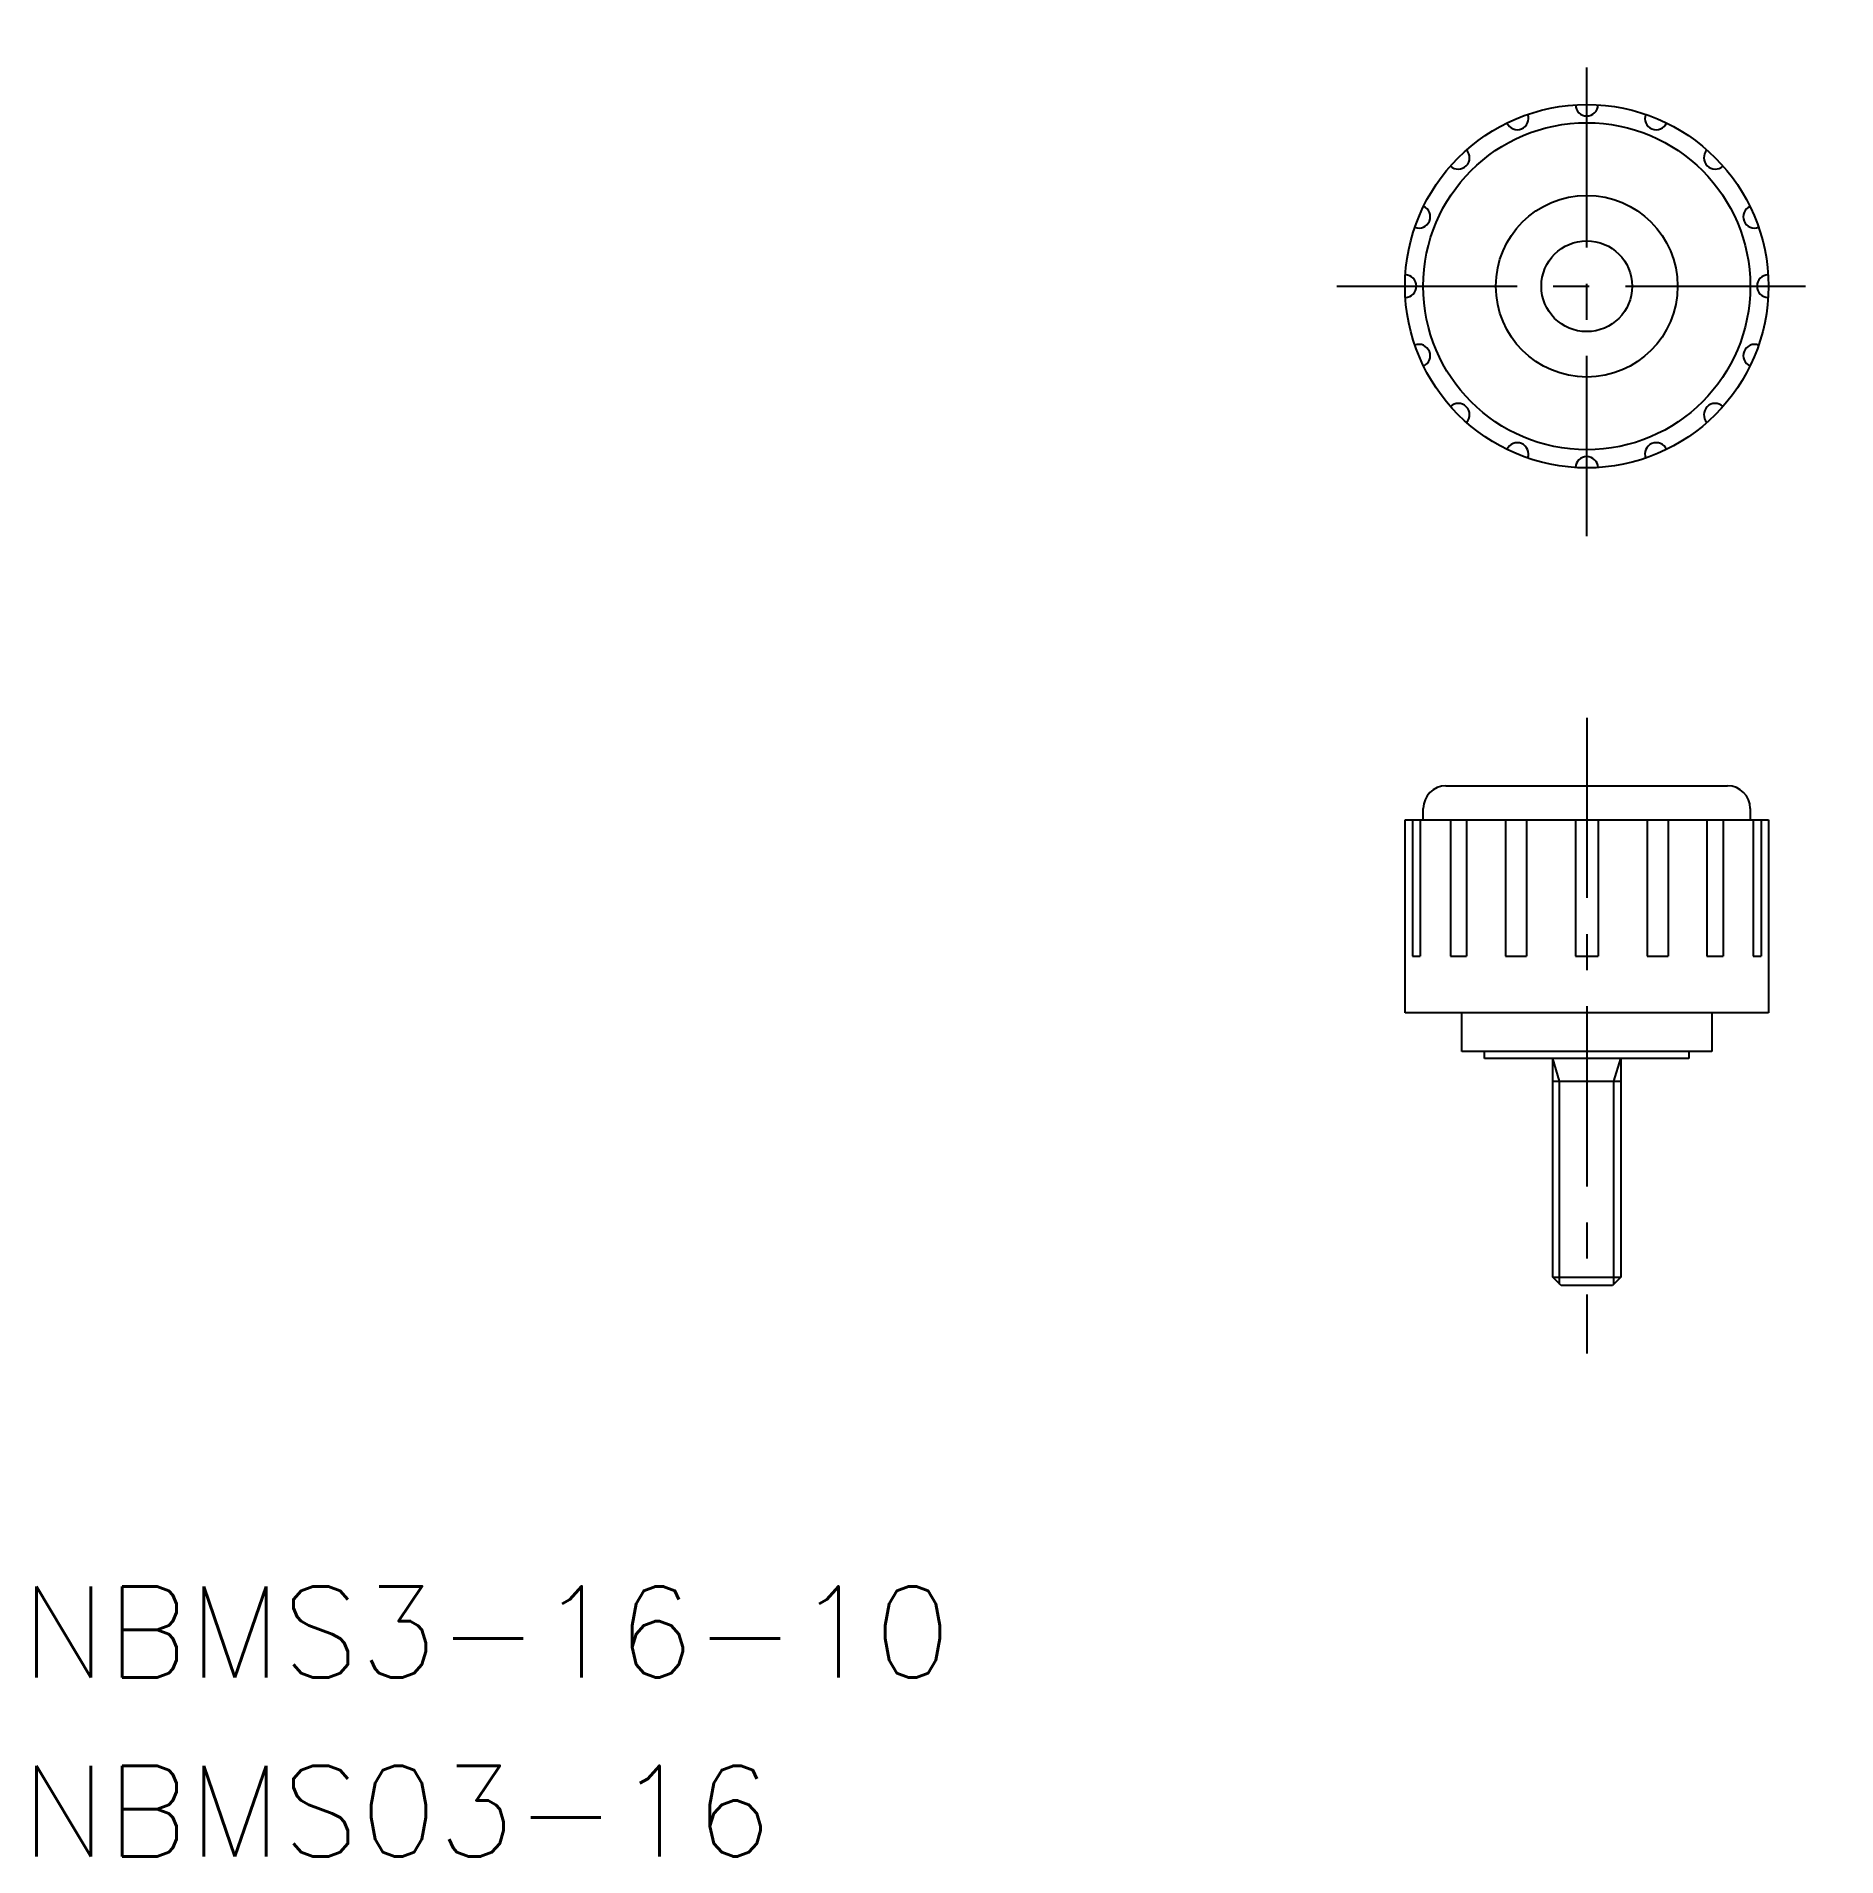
# Model space of a CAD drawing. Extents: x -18.3 to 61, y 14.9 to 95.
import ezdxf

# ---------------------------------------------------------------- set-up
doc = ezdxf.new("R2010")
doc.units = 0
doc.header["$LTSCALE"] = 0.25
doc.linetypes.add('CENTER', pattern=[50.8, 31.75, -6.35, 6.35, -6.35])
doc.layers.get('0').update_dxf_attribs({"linetype": 'CONTINUOUS'})
doc.layers.add('CENTER', color=1, linetype='CENTER')
doc.styles.get("Standard").update_dxf_attribs({"font": 'txt.shx', "bigfont": 'extfont.shx'})

msp = doc.modelspace()

# ---------------------------------------------------------------- linework, layer by layer
for p, q in [((43.8, 62), (56.2, 62)), ((42.8, 60.5), (42.8, 61)), ((57.2, 61), (57.2, 60.5)), ((42, 52), (42, 60.5)), ((42, 60.5), (42.8, 60.5)), ((42.326, 60.5), (42.326, 54.5)), ((42.668, 60.5), (42.668, 54.5)), ((42.8, 60.5), (57.2, 60.5)), ((44.001, 60.5), (44.001, 54.5)), ((44.708, 60.5), (44.708, 54.5)), ((46.42, 60.5), (46.42, 54.5)), ((47.34, 60.5), (47.34, 54.5)), ((49.5, 60.5), (49.5, 54.5)), ((50.5, 60.5), (50.5, 54.5)), ((52.66, 60.5), (52.66, 54.5)), ((53.58, 60.5), (53.58, 54.5)), ((55.292, 60.5), (55.292, 54.5)), ((55.999, 60.5), (55.999, 54.5)), ((57.2, 60.5), (58, 60.5)), ((57.332, 60.5), (57.332, 54.5)), ((57.674, 60.5), (57.674, 54.5)), ((58, 60.5), (58, 52)), ((42.326, 54.5), (42.668, 54.5)), ((44.001, 54.5), (44.708, 54.5)), ((46.42, 54.5), (47.34, 54.5)), ((49.5, 54.5), (50.5, 54.5)), ((52.66, 54.5), (53.58, 54.5)), ((55.292, 54.5), (55.999, 54.5)), ((57.332, 54.5), (57.674, 54.5)), ((44.5, 52), (42, 52)), ((55.5, 52), (44.5, 52)), ((44.5, 50.3), (44.5, 52)), ((55.5, 52), (55.5, 50.3)), ((58, 52), (55.5, 52)), ((45.5, 50.3), (44.5, 50.3)), ((54.5, 50.3), (45.5, 50.3)), ((45.5, 50), (45.5, 50.3)), ((48.5, 50), (45.5, 50)), ((48.5, 40.366), (48.5, 50)), ((51.5, 50), (48.5, 50)), ((51.5, 50), (51.5, 40.366)), ((54.5, 50), (51.5, 50)), ((55.5, 50.3), (54.5, 50.3)), ((54.5, 50.3), (54.5, 50)), ((48.5, 49), (51.5, 49)), ((48.5, 40.366), (51.5, 40.366)), ((48.866, 40), (48.5, 40.366)), ((51.5, 40.366), (51.134, 40)), ((51.134, 40), (48.866, 40))]:
    msp.add_line(p, q)
at = {"color": 3}
for p, q in [((48.806, 49), (48.5, 50)), ((51.194, 49), (51.5, 50)), ((48.806, 40.06), (48.806, 49)), ((51.194, 40.06), (51.194, 49))]:
    msp.add_line(p, q, dxfattribs=at)
for radius in [8, 7.2, 4, 2]:
    msp.add_circle((50, 84), radius)
for centre, radius, start, end in [((46.939, 91.391), 0.5, 204.29078, 20.70922), ((50, 92), 0.5, 181.79078, 358.20922), ((53.061, 91.391), 0.5, 159.29078, 335.70922), ((44.343, 89.657), 0.5, 226.79078, 43.20922), ((55.657, 89.657), 0.5, 136.79078, 313.20922), ((42.609, 87.061), 0.5, 249.29078, 65.70922), ((57.391, 87.061), 0.5, 114.29078, 290.70922), ((42, 84), 0.5, 271.79078, 88.20922), ((58, 84), 0.5, 91.79078, 268.20922), ((42.609, 80.939), 0.5, 294.29078, 110.70922), ((57.391, 80.939), 0.5, 69.29078, 245.70922), ((44.343, 78.343), 0.5, 316.79078, 133.20922), ((55.657, 78.343), 0.5, 46.79078, 223.20922), ((46.939, 76.609), 0.5, 339.29078, 155.70922), ((53.061, 76.609), 0.5, 24.29078, 200.70922), ((50, 76), 0.5, 1.79078, 178.20922), ((43.8, 61), 1, 90, 180), ((56.2, 61), 1, 0, 90)]:
    msp.add_arc(centre, radius, start, end)
at = {"layer": 'CENTER', "color": 1, "linetype": 'CENTER'}
for p, q in [((50, 73), (50, 95)), ((39, 84), (61, 84)), ((50, 65), (50, 37))]:
    msp.add_line(p, q, dxfattribs=at)

# ---------------------------------------------------------------- texts
at = {"color": 7, "linetype": 'CONTINUOUS'}
for s, p in [('NBMS3-16-10', (-18.946, 22.747)), ('NBMS03-16', (-18.946, 14.854))]:
    msp.add_text(s, height=4, dxfattribs=at).set_placement(p)

doc.saveas('drawing.dxf')
